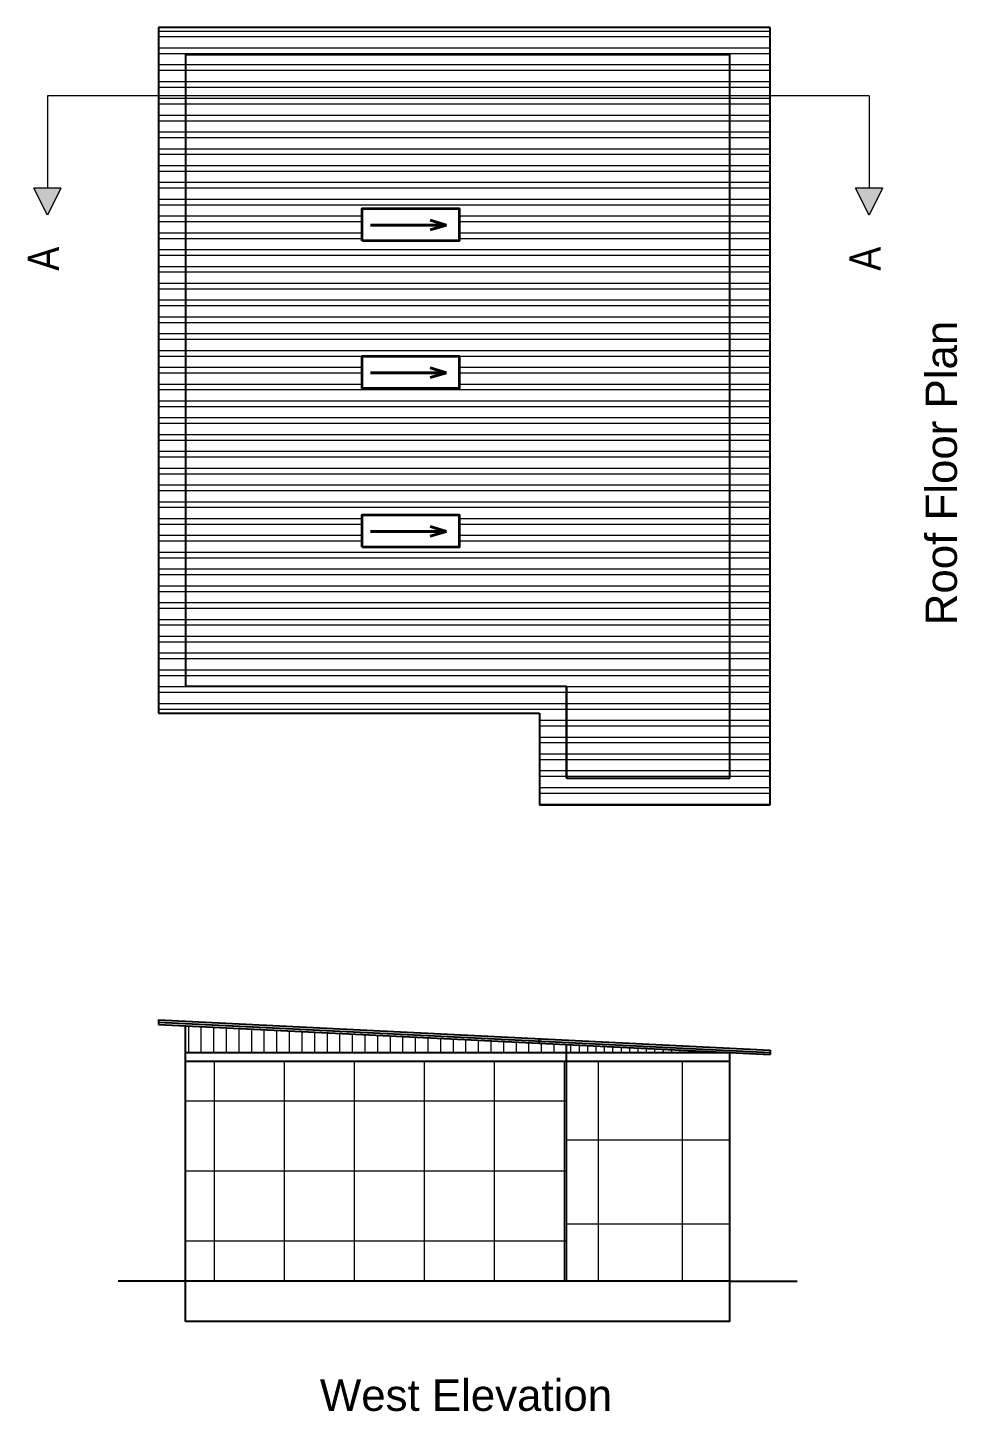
# Model space of a CAD drawing. Header units: inches. Extents: x 376358 to 406049, y -63575 to -53607.
# Drawn here: x 401408 to 401823, y -60796 to -60179 of the extents above; entities that cross this region are included whole.
import ezdxf

# ---------------------------------------------------------------- set-up
doc = ezdxf.new("R2010")
doc.units = ezdxf.units.IN
doc.header["$LTSCALE"] = 2
doc.header["$MEASUREMENT"] = 0
doc.layers.get('0').update_dxf_attribs({"linetype": 'CONTINUOUS'})
for name, color, linetype, lineweight in [('1', 7, 'CONTINUOUS', 13), ('DIM_LINE', 173, 'CONTINUOUS', 20), ('door', 20, 'CONTINUOUS', 35), ('steps', 253, 'CONTINUOUS', 20), ('WALL - A', 1, 'CONTINUOUS', 40)]:
    doc.layers.add(name, color=color, linetype=linetype, lineweight=lineweight)
doc.styles.get("Standard").update_dxf_attribs({"font": 'ARIALN.TTF'})
pattern_1 = [(180, (341287.78, -459857.779), (-2e-15, -7.5), []), (180, (341285.28, -459855.279), (-2e-15, -7.5), [])]

msp = doc.modelspace()

# ---------------------------------------------------------------- hatches: boundary and pattern name
at = {"linetype": 'ByBlock', "lineweight": 5}
for points in [[(401416.6, -60262.42), (401422.6, -60250.42), (401410.6, -60250.42)], [(401783.33, -60262.42), (401789.33, -60250.42), (401777.33, -60250.42)]]:
    msp.add_hatch(color=7, dxfattribs=at).paths.add_polyline_path(points)
at = {"layer": '1', "ltscale": 5}
h = msp.add_hatch(dxfattribs=at)
h.set_pattern_fill('ANSI37', color=256, scale=250, angle=45, style=0)
h.set_pattern_definition([(90, (1400084.873, -780251.372), (-31.25, 0), []), (180, (1400084.873, -780251.372), (-2e-15, -31.25), [])])
h.paths.add_polyline_path([(401478.24, -60640.1), (401478.24, -60738.1), (401648.24, -60738.1), (401648.24, -60640.1)])
h = msp.add_hatch(dxfattribs=at)
h.set_pattern_fill('ANSI37', color=256, scale=300, angle=45, style=0)
h.paths.add_polyline_path([(401721.24, -60640.1), (401648.24, -60640.1), (401648.24, -60738.1), (401721.24, -60738.1)])
at = {"layer": 'DIM_LINE'}
h = msp.add_hatch(dxfattribs=at)
h.set_pattern_fill('ANSI32', color=256, scale=20, angle=135)
h.set_pattern_definition(pattern_1)
h.paths.add_polyline_path([(401636.24, -60484.55), (401636.24, -60525.55), (401739.24, -60525.55), (401739.24, -60178.77), (401466.24, -60178.77), (401466.24, -60484.55)])
h.paths.add_polyline_path([(401478.24, -60472.55), (401478.24, -60190.77), (401721.24, -60190.77), (401721.24, -60513.55), (401648.24, -60513.55), (401648.24, -60472.55)], flags=16)
h.paths.add_polyline_path([(401557.04, -60410.55), (401557.04, -60396.1), (401600.36, -60396.1), (401600.36, -60410.55)], flags=0)
h.paths.add_polyline_path([(401557.04, -60339.75), (401557.04, -60325.3), (401600.36, -60325.3), (401600.36, -60339.75)], flags=0)
h.paths.add_polyline_path([(401557.04, -60273.86), (401557.04, -60259.41), (401600.36, -60259.41), (401600.36, -60273.86)], flags=0)
h = msp.add_hatch(dxfattribs=at)
h.set_pattern_fill('ANSI32', color=256, scale=20, angle=135)
h.set_pattern_definition(pattern_1)
h.paths.add_polyline_path([(401648.24, -60472.55), (401648.24, -60513.55), (401721.24, -60513.55), (401721.24, -60190.77), (401478.24, -60190.77), (401478.24, -60472.55)])
h.paths.add_polyline_path([(401557.04, -60410.55), (401557.04, -60396.1), (401600.36, -60396.1), (401600.36, -60410.55)], flags=16)
h.paths.add_polyline_path([(401557.04, -60339.75), (401557.04, -60325.3), (401600.36, -60325.3), (401600.36, -60339.75)], flags=16)
h.paths.add_polyline_path([(401557.04, -60273.86), (401557.04, -60259.41), (401600.36, -60259.41), (401600.36, -60273.86)], flags=16)
at = {"layer": 'steps', "ltscale": 0.3}
h = msp.add_hatch(dxfattribs=at)
h.set_pattern_fill('ANSI31', scale=45, angle=45)
h.set_pattern_definition([(90, (647.791, 0), (-5.625, 0), [])])
h.paths.add_polyline_path([(401478.24, -60624.1), (401478.24, -60636.1), (401648.24, -60636.1), (401648.24, -60632.5)])
h = msp.add_hatch(dxfattribs=at)
h.set_pattern_fill('ANSI31', scale=30, angle=45)
h.set_pattern_definition([(90, (647.791, 0), (-3.75, 0), [])])
h.paths.add_polyline_path([(401648.24, -60632.5), (401648.24, -60636.1), (401719.24, -60636.1), (401719.24, -60636.01)])

# ---------------------------------------------------------------- linework, layer by layer
at = {"ltscale": 0.5}
for p, q in [((401466.24, -60178.77), (401466.24, -60484.55)), ((401739.24, -60178.77), (401466.24, -60178.77)), ((401739.24, -60525.55), (401739.24, -60178.77)), ((401478.24, -60190.77), (401478.24, -60472.55)), ((401478.24, -60190.77), (401721.24, -60190.77)), ((401478.24, -60190.77), (401478.24, -60472.55)), ((401721.24, -60190.77), (401478.24, -60190.77)), ((401721.24, -60513.55), (401721.24, -60190.77)), ((401721.24, -60513.55), (401721.24, -60190.77)), ((401478.24, -60472.55), (401648.24, -60472.55)), ((401478.24, -60472.55), (401648.24, -60472.55)), ((401648.24, -60513.55), (401648.24, -60472.55)), ((401648.24, -60472.55), (401648.24, -60513.55)), ((401466.24, -60484.55), (401636.24, -60484.55)), ((401636.24, -60484.55), (401636.24, -60525.55)), ((401648.24, -60513.55), (401721.24, -60513.55)), ((401648.24, -60513.55), (401721.24, -60513.55)), ((401636.24, -60525.55), (401739.24, -60525.55)), ((401466.24, -60621.51), (401739.24, -60634.99)), ((401466.24, -60621.51), (401466.24, -60623.51)), ((401466.24, -60622.51), (401739.24, -60635.99)), ((401466.24, -60623.51), (401739.24, -60636.99)), ((401478.24, -60738.1), (401478.24, -60624.1)), ((401636.24, -60631.91), (401636.24, -60629.9)), ((401648.24, -60738.1), (401648.24, -60632.7)), ((401739.24, -60634.99), (401739.24, -60636.99)), ((401721.24, -60636.1), (401478.24, -60636.1)), ((401721.24, -60640.1), (401478.24, -60640.1)), ((401721.24, -60738.1), (401721.24, -60636.1)), ((401478.24, -60738.1), (401448.24, -60738.1)), ((401721.24, -60738.1), (401478.24, -60738.1)), ((401478.24, -60756.1), (401478.24, -60738.1)), ((401721.24, -60738.1), (401751.24, -60738.1)), ((401721.24, -60756.1), (401721.24, -60738.1)), ((401721.24, -60756.1), (401478.24, -60756.1))]:
    msp.add_line(p, q, dxfattribs=at)
at = {"color": 7, "linetype": 'ByBlock', "lineweight": 5}
for p, q in [((401783.33, -60209.25), (401416.6, -60209.25)), ((401416.6, -60209.25), (401416.6, -60250.42)), ((401783.33, -60209.25), (401783.33, -60250.42)), ((401422.6, -60250.42), (401410.6, -60250.42)), ((401416.6, -60262.42), (401410.6, -60250.42)), ((401422.6, -60250.42), (401416.6, -60262.42)), ((401789.33, -60250.42), (401777.33, -60250.42)), ((401783.33, -60262.42), (401777.33, -60250.42)), ((401789.33, -60250.42), (401783.33, -60262.42))]:
    msp.add_line(p, q, dxfattribs=at)
at = {"layer": 'DIM_LINE'}
for points in [[(401600.36, -60273.86), (401600.36, -60259.41), (401557.04, -60259.41), (401557.04, -60273.86)], [(401600.36, -60339.75), (401600.36, -60325.3), (401557.04, -60325.3), (401557.04, -60339.75)], [(401600.36, -60410.55), (401600.36, -60396.1), (401557.04, -60396.1), (401557.04, -60410.55)]]:
    msp.add_lwpolyline(points, close=True, dxfattribs=at)
at = {"layer": 'door', "ltscale": 0.5}
for points in [[(401557.04, -60273.86), (401557.04, -60259.41), (401600.36, -60259.41), (401600.36, -60273.86)], [(401557.04, -60339.75), (401557.04, -60325.3), (401600.36, -60325.3), (401600.36, -60339.75)], [(401557.04, -60410.55), (401557.04, -60396.1), (401600.36, -60396.1), (401600.36, -60410.55)]]:
    msp.add_lwpolyline(points, close=True, dxfattribs=at)
at = {"layer": 'WALL - A'}
for p, q in [((401594.78, -60266.83), (401587.48, -60264.71)), ((401560.8, -60266.83), (401594.78, -60266.83)), ((401594.78, -60266.83), (401587.48, -60268.96)), ((401560.8, -60332.72), (401594.78, -60332.72)), ((401594.78, -60332.72), (401587.48, -60330.6)), ((401594.78, -60332.72), (401587.48, -60334.85)), ((401594.78, -60403.51), (401587.48, -60401.39)), ((401560.8, -60403.51), (401594.78, -60403.51)), ((401594.78, -60403.51), (401587.48, -60405.64))]:
    msp.add_line(p, q, dxfattribs=at)

# ---------------------------------------------------------------- texts
at = {"color": 7, "linetype": 'ByBlock', "lineweight": 5, "char_height": 14, "rotation": 90}
for s, insert, width, attachment_point in [('A', (401421.78, -60276.52), 26.5803, 9), ('A', (401788.52, -60276.52), 26.5803, 9), ('{\\fArial CE|b0|i0|c0|p34;Roof\\fArial CE|b0|i0|c238|p34; Floor Plan}', (401815.65, -60377.46), 235.547, 5)]:
    msp.add_mtext(s, dxfattribs=dict(at, insert=insert, width=width, attachment_point=attachment_point))
at = {"color": 7, "linetype": 'ByBlock', "lineweight": 5, "insert": (401603.43, -60789.02), "char_height": 14, "width": 235.547, "attachment_point": 5}
msp.add_mtext('{\\fArial CE|b0|i0|c0|p34;West Elevation}', dxfattribs=at)

doc.saveas('drawing.dxf')
